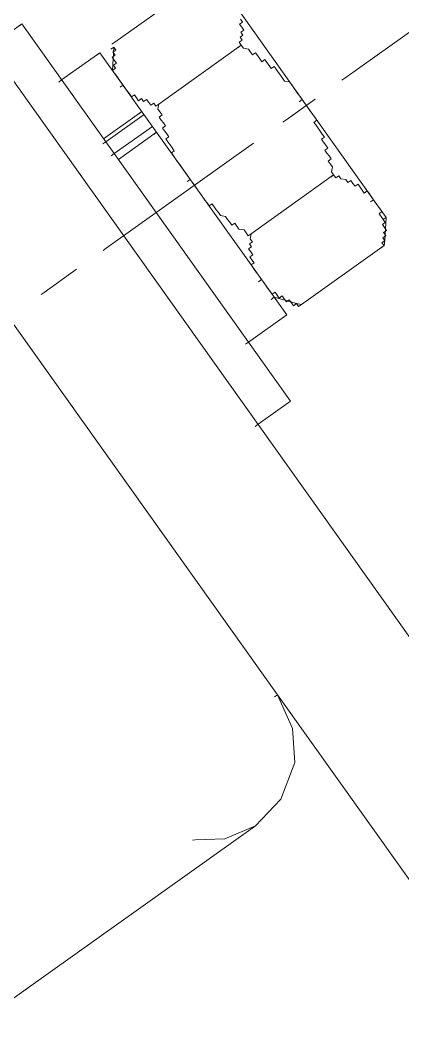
# Model space of a CAD drawing. Header units: feet. Extents: x 2321988 to 2329858, y 6722724 to 6730499.
# Drawn here: x 2326066.0375 to 2326066.1234, y 6726843.727 to 6726843.9534 of the extents above; entities that cross this region are included whole.
import ezdxf

# ---------------------------------------------------------------- set-up
doc = ezdxf.new("R2010")
doc.units = ezdxf.units.FT
doc.header["$MEASUREMENT"] = 0
doc.layers.add('C-BESS-EQUIPMENT', color=255, linetype='Continuous')

# ---------------------------------------------------------------- blocks, each defined once
blk = doc.blocks.new('Midpoint Site Plan$0$P1730-01-0001')
at = {"color": 0, "linetype": 'ByBlock', "lineweight": -2, "extrusion": (0, 0, -1)}
blk.add_ellipse((-25.204, 0), major_axis=(0, 4.086), ratio=0.670598, start_param=6.046109, end_param=9.661854, dxfattribs=at)
at = {"color": 0, "linetype": 'ByBlock', "lineweight": -2}
for centre, start_param, end_param in [((-27.964, 0), 3.049307, 6.375471), ((-26.6479, 0), 3.038975, 6.385803), ((-27.346, 0), 3.050793, 6.373985)]:
    blk.add_ellipse(centre, major_axis=(0, 4.086), ratio=0.833977, start_param=start_param, end_param=end_param, dxfattribs=at)
blk.add_ellipse((-28.5921, 0), major_axis=(0, 4.086), ratio=0.833977, dxfattribs=at)
blk.add_open_spline([(-25.7191, 3.9313), (-25.6321, 3.9572), (-25.5443, 3.9766), (-25.2473, 4.0194), (-25.0363, 4.0119), (-24.6206, 3.9223), (-24.4157, 3.84), (-24.0231, 3.6038), (-23.8354, 3.4499), (-23.4887, 3.0782), (-23.3297, 2.8604), (-23.0504, 2.3734), (-22.93, 2.1043), (-22.7355, 1.5301), (-22.6613, 1.2251), (-22.5637, 0.5972), (-22.5402, 0.2743), (-22.5453, -0.3705), (-22.574, -0.6925), (-22.6817, -1.3167), (-22.7607, -1.6188), (-22.9643, -2.1858), (-23.0888, -2.4505), (-23.3757, -2.9271), (-23.5381, -3.139), (-23.8904, -3.498), (-24.0803, -3.6451), (-24.4762, -3.8671), (-24.6821, -3.942), (-25.099, -4.0168), (-25.31, -4.0167), (-25.5856, -3.9671), (-25.6526, -3.9511), (-25.7191, -3.9313)], degree=3, knots=[6.085725, 6.085725, 6.085725, 6.085725, 6.186944, 6.186944, 6.426796, 6.426796, 6.666649, 6.666649, 6.906501, 6.906501, 7.146353, 7.146353, 7.386205, 7.386205, 7.626057, 7.626057, 7.86591, 7.86591, 8.105762, 8.105762, 8.345614, 8.345614, 8.585466, 8.585466, 8.825318, 8.825318, 9.065171, 9.065171, 9.305023, 9.305023, 9.544875, 9.544875, 9.622239, 9.622239, 9.622239, 9.622239], dxfattribs=at)
blk = doc.blocks.new('Midpoint Site Plan$0$A$C71e53a02')
at = {"lineweight": 9}
for points in [[(22.4518, 2.2462), (22.4421, 2.2462), (22.4421, -2.2559), (22.4518, -2.2559), (22.4421, -2.2559)], [(23.8356, 1.4958), (23.8258, 1.4958), (23.0755, 1.4958), (22.978, 1.4763), (22.8903, 1.4276), (22.8416, 1.3399), (22.8221, 1.2425), (22.8221, -1.2522), (22.8416, -1.3496), (22.8903, -1.4276), (22.978, -1.4861), (23.0755, -1.5056), (23.1632, -1.4861), (23.2509, -1.4276), (23.2996, -1.3496), (23.3191, -1.2522), (23.3191, 1.2425), (23.2996, 1.3399), (23.2509, 1.4276), (23.1632, 1.4763), (23.0755, 1.4958), (23.0852, 1.4958)], [(22.4421, 0.6188), (22.3349, 0.6188), (22.3446, 0.6188), (22.3349, 0.6188), (22.3349, -0.6285), (22.4421, -0.6285), (22.4518, -0.6285)], [(22.2082, 0.0146), (22.2082, 0.0049), (22.2082, -0.0049), (22.2082, -0.0146), (22.2082, -0.0244), (22.2082, -0.0341), (22.2082, -0.0439), (22.2082, -0.0536), (22.2082, -0.0633), (22.2082, -0.0731), (22.1985, -0.0731), (22.1985, -0.0828), (22.1985, -0.0926), (22.1985, -0.1023), (22.1985, -0.1121), (22.1887, -0.1218), (22.1887, -0.1316), (22.1887, -0.1413), (22.1887, -0.151), (22.179, -0.151), (22.179, -0.1608), (22.179, -0.1705), (22.1692, -0.1803), (22.1692, -0.19), (22.1692, -0.1998), (22.1595, -0.1998), (22.1692, -0.1998), (22.1595, -0.1998), (21.8866, -0.1998), (21.8866, -0.19), (21.8769, -0.1803), (21.8769, -0.1705), (21.8769, -0.1608), (21.8671, -0.1608), (21.8671, -0.151), (21.8671, -0.1413), (21.8671, -0.1316), (21.8574, -0.1316), (21.8574, -0.1218), (21.8574, -0.1121), (21.8574, -0.1023), (21.8477, -0.1023), (21.8477, -0.0926), (21.8477, -0.0828), (21.8477, -0.0731), (21.8477, -0.0633), (21.8477, -0.0536), (21.8379, -0.0536), (21.8379, -0.0439), (21.8379, -0.0341), (21.8379, -0.0244), (21.8379, -0.0146), (21.8379, -0.0049), (21.8379, 0.0049), (21.8379, 0.0146), (21.8379, 0.3264)], [(21.8477, 0.2875), (21.8477, 0.2777), (21.8574, 0.2777), (21.8574, 0.268), (21.8574, 0.2582), (21.8671, 0.2582), (21.8671, 0.2485), (21.8769, 0.2485), (21.8769, 0.2387), (21.8866, 0.2387), (21.8866, 0.229), (22.1595, 0.229), (22.1692, 0.229), (22.1692, 0.2387), (22.179, 0.2387), (22.179, 0.2485), (22.179, 0.2582), (22.1887, 0.2582), (22.1887, 0.268), (22.1985, 0.268), (22.1985, 0.2777), (22.1985, 0.2875), (22.2082, 0.2875), (22.2082, 0.2972), (22.2082, 0.307), (22.2082, 0.3167), (22.2082, 0.3264), (22.2082, 0.3362), (22.2082, 0.3459), (22.2082, 0.3557), (22.2082, 0.3654), (22.2082, 0.3752)], [(21.8866, 0.4336), (22.1595, 0.4336), (22.1692, 0.4336)], [(22.1692, 0.4239), (22.1692, 0.4142), (22.179, 0.4142), (22.179, 0.4044), (22.1887, 0.4044), (22.1887, 0.3947), (22.1887, 0.3849), (22.1985, 0.3849), (22.1985, 0.3752), (22.2082, 0.3752), (22.1692, 0.4239), (22.179, 0.4239)], [(22.1692, 0.4142), (22.1692, 0.4142)], [(22.1692, 0.4142), (22.1692, 0.4142)], [(22.179, 0.4142), (22.179, 0.4142)], [(22.179, 0.4142), (22.179, 0.4142)], [(22.179, 0.4142), (22.179, 0.4142)], [(22.218, 0.4336), (22.2082, 0.4336), (22.2082, -0.4336), (22.3349, -0.4336), (22.3446, -0.4336)], [(22.2082, 0.4336), (22.3349, 0.4336), (22.3446, 0.4336)], [(22.179, 0.4044), (22.179, 0.4044)], [(22.179, 0.4044), (22.179, 0.4044)], [(22.179, 0.4044), (22.179, 0.4044)], [(22.179, 0.4044), (22.179, 0.4044)], [(22.179, 0.4044), (22.179, 0.4044)], [(22.179, 0.4044), (22.179, 0.4044)], [(22.179, 0.4044), (22.179, 0.4044)], [(22.179, 0.4044), (22.179, 0.4044)], [(22.1887, 0.4044), (22.1887, 0.4044)], [(22.1887, 0.4044), (22.1887, 0.4044)], [(22.1887, 0.4044), (22.1887, 0.4044)], [(22.1887, 0.4044), (22.1887, 0.4044)], [(22.1887, 0.3947), (22.1887, 0.3947)], [(22.1887, 0.3947), (22.1887, 0.3947)], [(22.1887, 0.3947), (22.1887, 0.3947)], [(22.1887, 0.3947), (22.1887, 0.3947)], [(22.1887, 0.3947), (22.1887, 0.3947)], [(22.1887, 0.3947), (22.1887, 0.3947)], [(22.1887, 0.3947), (22.1887, 0.3947)], [(22.1887, 0.3947), (22.1887, 0.3947)], [(22.1887, 0.3947), (22.1887, 0.3947)], [(22.1887, 0.3947), (22.1887, 0.3947)], [(22.1887, 0.3947), (22.1887, 0.3947)], [(22.1887, 0.3947), (22.1887, 0.3947)], [(22.1887, 0.3947), (22.1887, 0.3947)], [(22.1985, 0.3849), (22.1985, 0.3849)], [(22.1985, 0.3849), (22.1985, 0.3849)], [(22.1985, 0.3849), (22.1985, 0.3849)], [(22.1985, 0.3849), (22.1985, 0.3849)], [(22.1985, 0.3849), (22.1985, 0.3849)], [(22.1985, 0.3849), (22.1985, 0.3849)], [(22.1985, 0.3849), (22.1985, 0.3849)], [(22.1985, 0.3849), (22.1985, 0.3849)], [(22.1985, 0.3849), (22.1985, 0.3849)], [(22.1985, 0.3849), (22.1985, 0.3849)], [(22.1985, 0.3849), (22.1985, 0.3849)], [(22.1985, 0.3849), (22.1985, 0.3849)], [(22.1985, 0.3752), (22.1985, 0.3752)], [(22.1985, 0.3752), (22.1985, 0.3752)], [(22.1985, 0.3752), (22.1985, 0.3752)], [(22.1985, 0.3752), (22.1985, 0.3752)], [(22.1985, 0.3752), (22.1985, 0.3752)], [(22.1985, 0.3752), (22.1985, 0.3752)], [(22.1985, 0.3752), (22.1985, 0.3752)], [(22.1985, 0.3752), (22.1985, 0.3752)], [(22.1985, 0.3752), (22.1985, 0.3752)], [(22.1985, 0.3752), (22.1985, 0.3752)], [(22.1985, 0.3752), (22.1985, 0.3752)], [(22.2082, 0.3654), (22.2082, 0.3654)], [(22.2082, 0.3654), (22.2082, 0.3654)], [(22.2082, 0.3654), (22.2082, 0.3654)], [(22.2082, 0.3654), (22.2082, 0.3654)], [(22.2082, 0.3654), (22.2082, 0.3654)], [(22.2082, 0.3654), (22.2082, 0.3654)], [(22.2082, 0.3654), (22.2082, 0.3654)], [(22.2082, 0.3654), (22.2082, 0.3654)], [(22.2082, 0.3654), (22.2082, 0.3654)], [(22.2082, 0.3654), (22.2082, 0.3654)], [(22.2082, 0.3654), (22.2082, 0.3654)], [(22.2082, 0.3654), (22.2082, 0.3654)], [(22.2082, 0.3654), (22.2082, 0.3654)], [(22.2082, 0.3557), (22.2082, 0.3557)], [(22.2082, 0.3557), (22.2082, 0.3557)], [(22.2082, 0.3557), (22.2082, 0.3557)], [(22.2082, 0.3557), (22.2082, 0.3557)], [(22.2082, 0.3557), (22.2082, 0.3557)], [(22.2082, 0.3557), (22.2082, 0.3557)], [(22.2082, 0.3557), (22.2082, 0.3557)], [(22.2082, 0.3557), (22.2082, 0.3557)], [(22.2082, 0.3557), (22.2082, 0.3557)], [(22.2082, 0.3557), (22.2082, 0.3557)], [(22.2082, 0.3557), (22.2082, 0.3557)], [(22.2082, 0.3557), (22.2082, 0.3557)], [(22.2082, 0.3459), (22.2082, 0.3459)], [(22.2082, 0.3459), (22.2082, 0.3459)], [(22.2082, 0.3459), (22.2082, 0.3459)], [(22.2082, 0.3459), (22.2082, 0.3459)], [(22.2082, 0.3459), (22.2082, 0.3459)], [(22.2082, 0.3459), (22.2082, 0.3459)], [(22.2082, 0.3459), (22.2082, 0.3459)], [(22.2082, 0.3459), (22.2082, 0.3459)], [(22.2082, 0.3459), (22.2082, 0.3459)], [(22.2082, 0.3459), (22.2082, 0.3459)], [(22.2082, 0.3459), (22.2082, 0.3459)], [(22.2082, 0.3459), (22.2082, 0.3459)], [(22.2082, 0.3459), (22.2082, 0.3459)], [(22.2082, 0.3362), (22.2082, 0.3362)], [(22.2082, 0.3362), (22.2082, 0.3362)], [(22.2082, 0.3362), (22.2082, 0.3362)], [(22.2082, 0.3362), (22.2082, 0.3362)], [(22.2082, 0.3362), (22.2082, 0.3362)], [(22.2082, 0.3362), (22.2082, 0.3362)], [(22.2082, 0.3362), (22.2082, 0.3362)], [(22.2082, 0.3362), (22.2082, 0.3362)], [(22.2082, 0.3362), (22.2082, 0.3362)], [(22.2082, 0.3362), (22.2082, 0.3362)], [(22.2082, 0.3362), (22.2082, 0.3362)], [(22.2082, 0.3362), (22.2082, 0.3362)], [(22.2082, 0.3264), (22.2082, 0.3264)], [(22.2082, 0.3264), (22.2082, 0.3264)], [(22.2082, 0.3264), (22.2082, 0.3264)], [(22.2082, 0.3264), (22.2082, 0.3264)], [(22.2082, 0.3264), (22.2082, 0.3264)], [(22.2082, 0.3264), (22.218, 0.3264)], [(22.2082, 0.3167), (22.2082, 0.3167)], [(22.2082, 0.3167), (22.2082, 0.3167)], [(22.2082, 0.3167), (22.2082, 0.3167)], [(22.2082, 0.3167), (22.2082, 0.3167)], [(22.2082, 0.3167), (22.2082, 0.3167)], [(22.2082, 0.3167), (22.2082, 0.3167)], [(22.2082, 0.3167), (22.2082, 0.3167)], [(22.2082, 0.3167), (22.2082, 0.3167)], [(22.2082, 0.3167), (22.2082, 0.3167)], [(22.2082, 0.307), (22.2082, 0.307)], [(22.2082, 0.307), (22.2082, 0.307)], [(22.2082, 0.307), (22.2082, 0.307)], [(22.2082, 0.307), (22.2082, 0.307)], [(22.2082, 0.307), (22.2082, 0.307)], [(22.2082, 0.307), (22.2082, 0.307)], [(22.2082, 0.307), (22.2082, 0.307)], [(22.2082, 0.307), (22.2082, 0.307)], [(22.2082, 0.307), (22.2082, 0.307)], [(22.2082, 0.307), (22.2082, 0.307)], [(22.2082, 0.307), (22.2082, 0.307)], [(21.8477, 0.2777), (21.8477, 0.2777)], [(21.8477, 0.2777), (21.8477, 0.2777)], [(21.8477, 0.2777), (21.8477, 0.2777)], [(21.8477, 0.2777), (21.8477, 0.2777)], [(21.8477, 0.2777), (21.8477, 0.2777)], [(21.8477, 0.2777), (21.8477, 0.2777)], [(21.8477, 0.2777), (21.8477, 0.2777)], [(21.8477, 0.2777), (21.8477, 0.2777)], [(21.8574, 0.2777), (21.8574, 0.2777)], [(21.8574, 0.2777), (21.8574, 0.2777)], [(22.1985, 0.2875), (22.1985, 0.2875)], [(22.1985, 0.2875), (22.1985, 0.2875)], [(22.1985, 0.2875), (22.1985, 0.2875)], [(22.1985, 0.2875), (22.1985, 0.2875)], [(22.1985, 0.2875), (22.1985, 0.2875)], [(22.1985, 0.2875), (22.1985, 0.2875)], [(22.1985, 0.2777), (22.1985, 0.2777)], [(22.1985, 0.2777), (22.1985, 0.2777)], [(22.1985, 0.2777), (22.1985, 0.2777)], [(22.1985, 0.2777), (22.1985, 0.2777)], [(22.1985, 0.2777), (22.1985, 0.2777)], [(22.1985, 0.2777), (22.1985, 0.2777)], [(22.1985, 0.2777), (22.1985, 0.2777)], [(22.1985, 0.2777), (22.1985, 0.2777)], [(22.1985, 0.2777), (22.1985, 0.2777)], [(22.1985, 0.2777), (22.1985, 0.2777)], [(22.1985, 0.2777), (22.1985, 0.2777)], [(22.2082, 0.2972), (22.2082, 0.2972)], [(22.2082, 0.2972), (22.2082, 0.2972)], [(22.2082, 0.2972), (22.2082, 0.2972)], [(22.2082, 0.2972), (22.2082, 0.2972)], [(22.2082, 0.2972), (22.2082, 0.2972)], [(22.2082, 0.2972), (22.2082, 0.2972)], [(22.2082, 0.2972), (22.2082, 0.2972)], [(22.2082, 0.2972), (22.2082, 0.2972)], [(22.2082, 0.2972), (22.2082, 0.2972)], [(22.2082, 0.2972), (22.2082, 0.2972)], [(22.2082, 0.2972), (22.2082, 0.2972)], [(22.2082, 0.2972), (22.2082, 0.2972)], [(22.2082, 0.2875), (22.2082, 0.2875)], [(22.2082, 0.2875), (22.2082, 0.2875)], [(22.2082, 0.2875), (22.2082, 0.2875)], [(22.2082, 0.2875), (22.2082, 0.2875)], [(21.8574, 0.268), (21.8574, 0.268)], [(21.8574, 0.268), (21.8574, 0.268)], [(21.8574, 0.268), (21.8574, 0.268)], [(21.8574, 0.268), (21.8574, 0.268)], [(21.8574, 0.268), (21.8574, 0.268)], [(21.8574, 0.268), (21.8574, 0.268)], [(21.8574, 0.268), (21.8574, 0.268)], [(21.8574, 0.268), (21.8574, 0.268)], [(21.8574, 0.268), (21.8574, 0.268)], [(21.8574, 0.268), (21.8574, 0.268)], [(21.8574, 0.268), (21.8574, 0.268)], [(21.8574, 0.268), (21.8574, 0.268)], [(21.8574, 0.2582), (21.8574, 0.2582)], [(21.8574, 0.2582), (21.8574, 0.2582)], [(21.8671, 0.2582), (21.8671, 0.2582)], [(21.8671, 0.2582), (21.8671, 0.2582)], [(21.8671, 0.2582), (21.8671, 0.2582)], [(21.8671, 0.2582), (21.8671, 0.2582)], [(21.8671, 0.2582), (21.8671, 0.2582)], [(21.8671, 0.2582), (21.8671, 0.2582)], [(21.8671, 0.2582), (21.8671, 0.2582)], [(21.8671, 0.2582), (21.8671, 0.2582)], [(21.8671, 0.2485), (21.8671, 0.2485)], [(21.8671, 0.2485), (21.8671, 0.2485)], [(21.8671, 0.2485), (21.8671, 0.2485)], [(21.8671, 0.2485), (21.8671, 0.2485)], [(21.8671, 0.2485), (21.8671, 0.2485)], [(21.8671, 0.2485), (21.8671, 0.2485)], [(21.8671, 0.2485), (21.8671, 0.2485)], [(21.8769, 0.2485), (21.8769, 0.2485)], [(21.8769, 0.2485), (21.8769, 0.2485)], [(21.8769, 0.2485), (21.8769, 0.2485)], [(21.8769, 0.2485), (21.8769, 0.2485)], [(22.179, 0.2485), (22.179, 0.2485)], [(22.179, 0.2485), (22.179, 0.2485)], [(22.179, 0.2485), (22.179, 0.2485)], [(22.179, 0.2485), (22.179, 0.2485)], [(22.179, 0.2485), (22.179, 0.2485)], [(22.179, 0.2485), (22.179, 0.2485)], [(22.179, 0.2485), (22.179, 0.2485)], [(22.179, 0.2485), (22.179, 0.2485)], [(22.179, 0.2485), (22.179, 0.2485)], [(22.179, 0.2485), (22.179, 0.2485)], [(22.179, 0.2485), (22.179, 0.2485)], [(22.179, 0.2485), (22.179, 0.2485)], [(22.1887, 0.268), (22.1887, 0.268)], [(22.1887, 0.268), (22.1887, 0.268)], [(22.1887, 0.268), (22.1887, 0.268)], [(22.1887, 0.268), (22.1887, 0.268)], [(22.1887, 0.268), (22.1887, 0.268)], [(22.1887, 0.268), (22.1887, 0.268)], [(22.1887, 0.268), (22.1887, 0.268)], [(22.1887, 0.2582), (22.1887, 0.2582)], [(22.1887, 0.2582), (22.1887, 0.2582)], [(22.1887, 0.2582), (22.1887, 0.2582)], [(22.1887, 0.2582), (22.1887, 0.2582)], [(22.1887, 0.2582), (22.1887, 0.2582)], [(22.1887, 0.2582), (22.1887, 0.2582)], [(22.1887, 0.2582), (22.1887, 0.2582)], [(22.1887, 0.2582), (22.1887, 0.2582)], [(22.1887, 0.2582), (22.1887, 0.2582)], [(22.1887, 0.2582), (22.1887, 0.2582)], [(22.1985, 0.268), (22.1985, 0.268)], [(22.1985, 0.268), (22.1985, 0.268)], [(22.1985, 0.268), (22.1985, 0.268)], [(22.1985, 0.268), (22.1985, 0.268)], [(21.8964, -0.1998), (21.8866, -0.1998), (21.8866, -0.2095), (21.8769, -0.2095), (21.8769, -0.2193), (21.8671, -0.229), (21.8671, -0.2387), (21.8574, -0.2387), (21.8574, -0.2485), (21.8574, -0.2582), (21.8477, -0.2582), (21.8477, -0.268), (21.8477, -0.2777), (21.8477, -0.2875), (21.8379, -0.2875), (21.8379, -0.2972), (21.8379, -0.307), (21.8379, -0.3167), (21.8379, 0.0146), (21.8477, 0.0146), (21.8379, 0.0146), (21.8379, 0.0244), (21.8379, 0.0341), (21.8379, 0.0439), (21.8379, 0.0536), (21.8379, 0.0633), (21.8379, 0.0731), (21.8477, 0.0828), (21.8477, 0.0926), (21.8477, 0.1023), (21.8477, 0.1121), (21.8477, 0.1218), (21.8477, 0.1316), (21.8574, 0.1316), (21.8574, 0.1413), (21.8574, 0.151), (21.8574, 0.1608), (21.8671, 0.1608), (21.8671, 0.1705), (21.8671, 0.1803), (21.8671, 0.19), (21.8769, 0.19), (21.8769, 0.1998), (21.8769, 0.2095), (21.8866, 0.2193), (21.8866, 0.229), (21.8964, 0.229)], [(21.8769, 0.2387), (21.8769, 0.2387)], [(21.8769, 0.2387), (21.8769, 0.2387)], [(21.8769, 0.2387), (21.8769, 0.2387)], [(21.8769, 0.2387), (21.8769, 0.2387)], [(21.8866, 0.229), (21.8866, 0.229)], [(21.8866, 0.229), (21.8866, 0.229)], [(21.8866, 0.2193), (21.8866, 0.2193)], [(21.8866, 0.2193), (21.8866, 0.2193)], [(22.1595, 0.229), (22.1692, 0.229), (22.1595, 0.229), (22.1692, 0.2193), (22.1692, 0.2095), (22.1692, 0.1998), (22.179, 0.1998), (22.179, 0.19), (22.179, 0.1803), (22.179, 0.1705), (22.1887, 0.1705), (22.1887, 0.1608), (22.1887, 0.151), (22.1887, 0.1413), (22.1985, 0.1413), (22.1985, 0.1316), (22.1985, 0.1218), (22.1985, 0.1121), (22.1985, 0.1023), (22.2082, 0.1023), (22.2082, 0.0926), (22.2082, 0.0828), (22.2082, 0.0731), (22.2082, 0.0633), (22.2082, 0.0536), (22.2082, 0.0439), (22.2082, 0.0341), (22.2082, 0.0244), (22.2082, 0.0146), (22.218, 0.0146)], [(22.1692, 0.2387), (22.1692, 0.2387)], [(22.1692, 0.2387), (22.1692, 0.2387)], [(22.1692, 0.2387), (22.1692, 0.2387)], [(22.1692, 0.2387), (22.1692, 0.2387)], [(22.1692, 0.2387), (22.1692, 0.2387)], [(22.1692, 0.2387), (22.1692, 0.2387)], [(22.1692, 0.2387), (22.1692, 0.2387)], [(22.1692, 0.229), (22.1692, 0.229)], [(22.1692, 0.2193), (22.1692, 0.2193)], [(22.179, 0.2387), (22.179, 0.2387)], [(22.3349, 0.2387), (22.2082, 0.2387), (22.218, 0.2387)], [(22.2082, 0.229), (22.3349, 0.229), (22.3446, 0.229)], [(21.8769, 0.2095), (21.8769, 0.2095)], [(21.8769, 0.2095), (21.8769, 0.2095)], [(21.8769, 0.1998), (21.8769, 0.1998)], [(21.8769, 0.1998), (21.8769, 0.1998)], [(22.1692, 0.2095), (22.1692, 0.2095)], [(22.1692, 0.1998), (22.1692, 0.1998)], [(21.8671, 0.19), (21.8671, 0.19)], [(21.8671, 0.19), (21.8671, 0.19)], [(21.8671, 0.1803), (21.8671, 0.1803)], [(21.8671, 0.1803), (21.8671, 0.1803)], [(21.8671, 0.1803), (21.8671, 0.1803)], [(21.8671, 0.1803), (21.8671, 0.1803)], [(21.8671, 0.1803), (21.8671, 0.1803)], [(21.8671, 0.1705), (21.8671, 0.1705)], [(21.8671, 0.1705), (21.8671, 0.1705)], [(21.8671, 0.1705), (21.8671, 0.1705)], [(21.8671, 0.1705), (21.8671, 0.1705)], [(22.179, 0.19), (22.179, 0.19)], [(22.179, 0.19), (22.179, 0.19)], [(22.179, 0.1803), (22.179, 0.1803)], [(22.179, 0.1803), (22.179, 0.1803)], [(22.1887, 0.1705), (22.1887, 0.1705)], [(22.2082, 0.19), (22.3349, 0.19), (22.3446, 0.19)], [(22.3349, 0.1705), (22.2082, 0.1705), (22.218, 0.1705)], [(21.8574, 0.1608), (21.8574, 0.1608)], [(21.8574, 0.1608), (21.8574, 0.1608)], [(21.8574, 0.1608), (21.8574, 0.1608)], [(21.8574, 0.151), (21.8574, 0.151)], [(21.8574, 0.151), (21.8574, 0.151)], [(21.8574, 0.151), (21.8574, 0.151)], [(21.8574, 0.151), (21.8574, 0.151)], [(21.8574, 0.151), (21.8574, 0.151)], [(21.8574, 0.1413), (21.8574, 0.1413)], [(21.8574, 0.1413), (21.8574, 0.1413)], [(21.8574, 0.1413), (21.8574, 0.1413)], [(21.8574, 0.1413), (21.8574, 0.1413)], [(21.8574, 0.1413), (21.8574, 0.1413)], [(21.8671, 0.1608), (21.8671, 0.1608)], [(22.1887, 0.1608), (22.1887, 0.1608)], [(22.1887, 0.1608), (22.1887, 0.1608)], [(22.1887, 0.1608), (22.1887, 0.1608)], [(22.1887, 0.1608), (22.1887, 0.1608)], [(22.1887, 0.151), (22.1887, 0.151)], [(22.1887, 0.151), (22.1887, 0.151)], [(22.1887, 0.151), (22.1887, 0.151)], [(22.1887, 0.151), (22.1887, 0.151)], [(22.1887, 0.151), (22.1887, 0.151)], [(22.1887, 0.1413), (22.1887, 0.1413)], [(22.1887, 0.1413), (22.1887, 0.1413)], [(22.1985, 0.1413), (22.1985, 0.1413)], [(22.1985, 0.1413), (22.1985, 0.1413)], [(21.8477, 0.1316), (21.8477, 0.1316)], [(21.8477, 0.1218), (21.8477, 0.1218)], [(21.8477, 0.1218), (21.8477, 0.1218)], [(21.8477, 0.1218), (21.8477, 0.1218)], [(21.8477, 0.1218), (21.8477, 0.1218)], [(21.8477, 0.1121), (21.8477, 0.1121)], [(21.8477, 0.1121), (21.8477, 0.1121)], [(21.8477, 0.1121), (21.8477, 0.1121)], [(21.8477, 0.1121), (21.8477, 0.1121)], [(21.8477, 0.1121), (21.8477, 0.1121)], [(21.8574, 0.1316), (21.8574, 0.1316)], [(21.8574, 0.1316), (21.8574, 0.1316)], [(21.8574, 0.1316), (21.8574, 0.1316)], [(22.1985, 0.1316), (22.1985, 0.1316)], [(22.1985, 0.1316), (22.1985, 0.1316)], [(22.1985, 0.1316), (22.1985, 0.1316)], [(22.1985, 0.1316), (22.1985, 0.1316)], [(22.1985, 0.1316), (22.1985, 0.1316)], [(22.1985, 0.1218), (22.1985, 0.1218)], [(22.1985, 0.1218), (22.1985, 0.1218)], [(22.1985, 0.1218), (22.1985, 0.1218)], [(22.1985, 0.1218), (22.1985, 0.1218)], [(22.1985, 0.1121), (22.1985, 0.1121)], [(22.1985, 0.1121), (22.1985, 0.1121)], [(22.1985, 0.1121), (22.1985, 0.1121)], [(22.1985, 0.1121), (22.1985, 0.1121)], [(22.1985, 0.1121), (22.1985, 0.1121)], [(21.8477, 0.1023), (21.8477, 0.1023)], [(21.8477, 0.1023), (21.8477, 0.1023)], [(21.8477, 0.1023), (21.8477, 0.1023)], [(21.8477, 0.1023), (21.8477, 0.1023)], [(21.8477, 0.1023), (21.8477, 0.1023)], [(21.8477, 0.0926), (21.8477, 0.0926)], [(21.8477, 0.0926), (21.8477, 0.0926)], [(21.8477, 0.0926), (21.8477, 0.0926)], [(21.8477, 0.0926), (21.8477, 0.0926)], [(21.8477, 0.0828), (21.8477, 0.0828)], [(21.8477, 0.0828), (21.8477, 0.0828)], [(21.8477, 0.0828), (21.8477, 0.0828)], [(21.8477, 0.0828), (21.8477, 0.0828)], [(21.8477, 0.0828), (21.8477, 0.0828)], [(22.1985, 0.1023), (22.1985, 0.1023)], [(22.1985, 0.1023), (22.1985, 0.1023)], [(22.2082, 0.1023), (22.2082, 0.1023)], [(22.2082, 0.1023), (22.2082, 0.1023)], [(22.2082, 0.0926), (22.2082, 0.0926)], [(22.2082, 0.0926), (22.2082, 0.0926)], [(22.2082, 0.0926), (22.2082, 0.0926)], [(22.2082, 0.0926), (22.2082, 0.0926)], [(22.2082, 0.0828), (22.2082, 0.0828)], [(22.2082, 0.0828), (22.2082, 0.0828)], [(22.2082, 0.0828), (22.2082, 0.0828)], [(22.2082, 0.0828), (22.2082, 0.0828)], [(22.2082, 0.0828), (22.2082, 0.0828)], [(21.8379, 0.0731), (21.8379, 0.0731)], [(21.8379, 0.0731), (21.8379, 0.0731)], [(21.8379, 0.0731), (21.8379, 0.0731)], [(21.8379, 0.0731), (21.8379, 0.0731)], [(21.8379, 0.0731), (21.8379, 0.0731)], [(21.8379, 0.0633), (21.8379, 0.0633)], [(21.8379, 0.0633), (21.8379, 0.0633)], [(21.8379, 0.0633), (21.8379, 0.0633)], [(22.2082, 0.0731), (22.2082, 0.0731)], [(22.2082, 0.0731), (22.2082, 0.0731)], [(22.2082, 0.0731), (22.2082, 0.0731)], [(22.2082, 0.0731), (22.2082, 0.0731)], [(22.2082, 0.0731), (22.2082, 0.0731)], [(22.2082, 0.0633), (22.2082, 0.0633)], [(22.2082, 0.0633), (22.2082, 0.0633)], [(22.2082, 0.0633), (22.2082, 0.0633)], [(22.2082, 0.0633), (22.2082, 0.0633)], [(21.8379, 0.0536), (21.8379, 0.0536)], [(21.8379, 0.0536), (21.8379, 0.0536)], [(21.8379, 0.0439), (21.8379, 0.0439)], [(21.8379, 0.0439), (21.8379, 0.0439)], [(21.8379, 0.0341), (21.8379, 0.0341)], [(21.8379, 0.0341), (21.8379, 0.0341)], [(22.2082, 0.0536), (22.2082, 0.0536)], [(22.2082, 0.0536), (22.2082, 0.0536)], [(22.2082, 0.0536), (22.2082, 0.0536)], [(22.2082, 0.0536), (22.2082, 0.0536)], [(22.2082, 0.0536), (22.2082, 0.0536)], [(22.2082, 0.0439), (22.2082, 0.0439)], [(22.2082, 0.0439), (22.2082, 0.0439)], [(22.2082, 0.0439), (22.2082, 0.0439)], [(22.2082, 0.0439), (22.2082, 0.0439)], [(22.2082, 0.0439), (22.2082, 0.0439)], [(22.2082, 0.0341), (22.2082, 0.0341)], [(22.2082, 0.0341), (22.2082, 0.0341)], [(22.2082, 0.0341), (22.2082, 0.0341)], [(22.2082, 0.0341), (22.2082, 0.0341)], [(21.8379, 0.0244), (21.8379, 0.0244)], [(21.8379, 0.0049), (21.8379, 0.0049)], [(21.8379, 0.0049), (21.8379, 0.0049)], [(21.8379, 0.0049), (21.8379, 0.0049)], [(21.8379, 0.0049), (21.8379, 0.0049)], [(21.8379, 0.0049), (21.8379, 0.0049)], [(22.2082, 0.0244), (22.2082, 0.0244)], [(22.2082, 0.0244), (22.2082, 0.0244)], [(22.2082, 0.0244), (22.2082, 0.0244)], [(22.2082, 0.0244), (22.2082, 0.0244)], [(22.2082, 0.0244), (22.2082, 0.0244)], [(22.2082, 0.0146), (22.2082, 0.0146)], [(22.2082, 0.0146), (22.2082, 0.0146)], [(21.8379, -0.0049), (21.8379, -0.0049)], [(21.8379, -0.0049), (21.8379, -0.0049)], [(21.8379, -0.0049), (21.8379, -0.0049)], [(21.8379, -0.0049), (21.8379, -0.0049)], [(21.8379, -0.0146), (21.8379, -0.0146)], [(21.8379, -0.0146), (21.8379, -0.0146)], [(21.8379, -0.0146), (21.8379, -0.0146)], [(21.8379, -0.0146), (21.8379, -0.0146)], [(21.8379, -0.0146), (21.8379, -0.0146)], [(21.8379, -0.0244), (21.8379, -0.0244)], [(21.8379, -0.0244), (21.8379, -0.0244)], [(21.8379, -0.0244), (21.8379, -0.0244)], [(21.8379, -0.0244), (21.8379, -0.0244)], [(21.8379, -0.0244), (21.8379, -0.0244)], [(22.2082, -0.0049), (22.2082, -0.0049)], [(22.2082, -0.0049), (22.2082, -0.0049)], [(22.2082, -0.0146), (22.2082, -0.0146)], [(22.2082, -0.0146), (22.2082, -0.0146)], [(22.2082, -0.0244), (22.2082, -0.0244)], [(22.2082, -0.0244), (22.2082, -0.0244)], [(21.8379, -0.0341), (21.8379, -0.0341)], [(21.8379, -0.0341), (21.8379, -0.0341)], [(21.8379, -0.0341), (21.8379, -0.0341)], [(21.8379, -0.0341), (21.8379, -0.0341)], [(21.8379, -0.0439), (21.8379, -0.0439)], [(21.8379, -0.0439), (21.8379, -0.0439)], [(21.8379, -0.0439), (21.8379, -0.0439)], [(21.8379, -0.0439), (21.8379, -0.0439)], [(21.8379, -0.0439), (21.8379, -0.0439)], [(21.8379, -0.0536), (21.8379, -0.0536)], [(21.8379, -0.0536), (21.8379, -0.0536)], [(21.8379, -0.0536), (21.8379, -0.0536)], [(22.2082, -0.0341), (22.2082, -0.0341)], [(22.2082, -0.0341), (22.2082, -0.0341)], [(22.2082, -0.0439), (22.2082, -0.0439)], [(22.2082, -0.0439), (22.2082, -0.0439)], [(22.2082, -0.0439), (22.2082, -0.0439)], [(22.2082, -0.0439), (22.2082, -0.0439)], [(22.2082, -0.0439), (22.2082, -0.0439)], [(22.2082, -0.0536), (22.2082, -0.0536)], [(22.2082, -0.0536), (22.2082, -0.0536)], [(22.2082, -0.0536), (22.2082, -0.0536)], [(22.2082, -0.0536), (22.2082, -0.0536)], [(21.8477, -0.0633), (21.8477, -0.0633)], [(21.8477, -0.0633), (21.8477, -0.0633)], [(21.8477, -0.0633), (21.8477, -0.0633)], [(21.8477, -0.0633), (21.8477, -0.0633)], [(21.8477, -0.0633), (21.8477, -0.0633)], [(21.8477, -0.0731), (21.8477, -0.0731)], [(21.8477, -0.0731), (21.8477, -0.0731)], [(21.8477, -0.0731), (21.8477, -0.0731)], [(21.8477, -0.0731), (21.8477, -0.0731)], [(21.8477, -0.0731), (21.8477, -0.0731)], [(22.2082, -0.0633), (22.2082, -0.0633)], [(22.2082, -0.0633), (22.2082, -0.0633)], [(22.2082, -0.0633), (22.2082, -0.0633)], [(22.2082, -0.0633), (22.2082, -0.0633)], [(22.2082, -0.0633), (22.2082, -0.0633)], [(22.2082, -0.0731), (22.2082, -0.0731)], [(22.2082, -0.0731), (22.2082, -0.0731)], [(22.2082, -0.0731), (22.2082, -0.0731)], [(22.2082, -0.0731), (22.2082, -0.0731)], [(21.8477, -0.0828), (21.8477, -0.0828)], [(21.8477, -0.0828), (21.8477, -0.0828)], [(21.8477, -0.0828), (21.8477, -0.0828)], [(21.8477, -0.0828), (21.8477, -0.0828)], [(21.8477, -0.0926), (21.8477, -0.0926)], [(21.8477, -0.0926), (21.8477, -0.0926)], [(21.8477, -0.0926), (21.8477, -0.0926)], [(21.8477, -0.0926), (21.8477, -0.0926)], [(21.8477, -0.0926), (21.8477, -0.0926)], [(21.8477, -0.1023), (21.8477, -0.1023)], [(21.8477, -0.1023), (21.8477, -0.1023)], [(21.8477, -0.1023), (21.8477, -0.1023)], [(21.8574, -0.1023), (21.8574, -0.1023)], [(22.1985, -0.0828), (22.1985, -0.0828)], [(22.1985, -0.0828), (22.1985, -0.0828)], [(22.1985, -0.0828), (22.1985, -0.0828)], [(22.1985, -0.0828), (22.1985, -0.0828)], [(22.1985, -0.0828), (22.1985, -0.0828)], [(22.1985, -0.0926), (22.1985, -0.0926)], [(22.1985, -0.0926), (22.1985, -0.0926)], [(22.1985, -0.0926), (22.1985, -0.0926)], [(22.1985, -0.0926), (22.1985, -0.0926)], [(22.1985, -0.1023), (22.1985, -0.1023)], [(22.1985, -0.1023), (22.1985, -0.1023)], [(22.1985, -0.1023), (22.1985, -0.1023)], [(22.1985, -0.1023), (22.1985, -0.1023)], [(22.1985, -0.1023), (22.1985, -0.1023)], [(21.8574, -0.1121), (21.8574, -0.1121)], [(21.8574, -0.1121), (21.8574, -0.1121)], [(21.8574, -0.1121), (21.8574, -0.1121)], [(21.8574, -0.1121), (21.8574, -0.1121)], [(21.8574, -0.1121), (21.8574, -0.1121)], [(21.8574, -0.1218), (21.8574, -0.1218)], [(21.8574, -0.1218), (21.8574, -0.1218)], [(21.8574, -0.1218), (21.8574, -0.1218)], [(21.8574, -0.1218), (21.8574, -0.1218)], [(21.8574, -0.1218), (21.8574, -0.1218)], [(21.8574, -0.1316), (21.8574, -0.1316)], [(21.8574, -0.1316), (21.8574, -0.1316)], [(21.8574, -0.1316), (21.8574, -0.1316)], [(21.8574, -0.1316), (21.8574, -0.1316)], [(22.1887, -0.1218), (22.1887, -0.1218)], [(22.1887, -0.1218), (22.1887, -0.1218)], [(22.1887, -0.1218), (22.1887, -0.1218)], [(22.1887, -0.1218), (22.1887, -0.1218)], [(22.1887, -0.1218), (22.1887, -0.1218)], [(22.1887, -0.1316), (22.1887, -0.1316)], [(22.1887, -0.1316), (22.1887, -0.1316)], [(22.1887, -0.1316), (22.1887, -0.1316)], [(22.1887, -0.1316), (22.1887, -0.1316)], [(22.1985, -0.1121), (22.1985, -0.1121)], [(22.1985, -0.1121), (22.1985, -0.1121)], [(22.1985, -0.1121), (22.1985, -0.1121)], [(22.1985, -0.1121), (22.1985, -0.1121)], [(22.1985, -0.1121), (22.1985, -0.1121)], [(21.8671, -0.1413), (21.8671, -0.1413)], [(21.8671, -0.1413), (21.8671, -0.1413)], [(21.8671, -0.151), (21.8671, -0.151)], [(21.8671, -0.151), (21.8671, -0.151)], [(21.8671, -0.1608), (21.8671, -0.1608)], [(22.179, -0.151), (22.179, -0.151)], [(22.179, -0.151), (22.179, -0.151)], [(22.179, -0.151), (22.179, -0.151)], [(22.179, -0.1608), (22.179, -0.1608)], [(22.179, -0.1608), (22.179, -0.1608)], [(22.179, -0.1608), (22.179, -0.1608)], [(22.179, -0.1608), (22.179, -0.1608)], [(22.1887, -0.1413), (22.1887, -0.1413)], [(22.1887, -0.1413), (22.1887, -0.1413)], [(22.1887, -0.1413), (22.1887, -0.1413)], [(22.1887, -0.1413), (22.1887, -0.1413)], [(22.1887, -0.1413), (22.1887, -0.1413)], [(22.1887, -0.151), (22.1887, -0.151)], [(21.8769, -0.1705), (21.8769, -0.1705)], [(21.8769, -0.1705), (21.8769, -0.1705)], [(21.8769, -0.1803), (21.8769, -0.1803)], [(21.8769, -0.1803), (21.8769, -0.1803)], [(22.1692, -0.1803), (22.1692, -0.1803)], [(22.1692, -0.1803), (22.1692, -0.1803)], [(22.1692, -0.19), (22.1692, -0.19)], [(22.1692, -0.19), (22.1692, -0.19)], [(22.179, -0.1705), (22.179, -0.1705)], [(22.179, -0.1705), (22.179, -0.1705)], [(21.8769, -0.2095), (21.8769, -0.2095)], [(21.8866, -0.1998), (21.8866, -0.1998)], [(21.8866, -0.2095), (21.8866, -0.2095)], [(21.8866, -0.2095), (21.8866, -0.2095)], [(22.1595, -0.1998), (22.1692, -0.2095), (22.1692, -0.2193), (22.179, -0.2193), (22.179, -0.229), (22.1887, -0.229), (22.1887, -0.2387), (22.1887, -0.2485), (22.1985, -0.2485), (22.1985, -0.2582), (22.1985, -0.268), (22.2082, -0.268), (22.2082, -0.2777), (22.2082, -0.2875), (22.2082, -0.2972), (22.2082, -0.307), (22.2082, -0.3167), (22.218, -0.3167)], [(22.1692, -0.2095), (22.1692, -0.2095)], [(22.1692, -0.2095), (22.1692, -0.2095)], [(22.1692, -0.2095), (22.1692, -0.2095)], [(22.1692, -0.2095), (22.1692, -0.2095)], [(21.8574, -0.2387), (21.8574, -0.2387)], [(21.8574, -0.2387), (21.8574, -0.2387)], [(21.8574, -0.2387), (21.8574, -0.2387)], [(21.8574, -0.2387), (21.8574, -0.2387)], [(21.8671, -0.229), (21.8671, -0.229)], [(21.8671, -0.229), (21.8671, -0.229)], [(21.8671, -0.229), (21.8671, -0.229)], [(21.8671, -0.229), (21.8671, -0.229)], [(21.8671, -0.229), (21.8671, -0.229)], [(21.8671, -0.229), (21.8671, -0.229)], [(21.8671, -0.229), (21.8671, -0.229)], [(21.8671, -0.229), (21.8671, -0.229)], [(21.8671, -0.229), (21.8671, -0.229)], [(21.8671, -0.229), (21.8671, -0.229)], [(21.8671, -0.2387), (21.8671, -0.2387)], [(21.8671, -0.2387), (21.8671, -0.2387)], [(21.8671, -0.2387), (21.8671, -0.2387)], [(21.8671, -0.2387), (21.8671, -0.2387)], [(21.8671, -0.2387), (21.8671, -0.2387)], [(21.8769, -0.2193), (21.8769, -0.2193)], [(21.8769, -0.2193), (21.8769, -0.2193)], [(21.8769, -0.2193), (21.8769, -0.2193)], [(21.8769, -0.2193), (21.8769, -0.2193)], [(21.8769, -0.2193), (21.8769, -0.2193)], [(21.8769, -0.2193), (21.8769, -0.2193)], [(21.8769, -0.2193), (21.8769, -0.2193)], [(21.8769, -0.2193), (21.8769, -0.2193)], [(22.1692, -0.2193), (22.1692, -0.2193)], [(22.1692, -0.2193), (22.1692, -0.2193)], [(22.179, -0.2193), (22.179, -0.2193)], [(22.179, -0.2193), (22.179, -0.2193)], [(22.179, -0.2193), (22.179, -0.2193)], [(22.179, -0.2193), (22.179, -0.2193)], [(22.179, -0.2193), (22.179, -0.2193)], [(22.179, -0.229), (22.179, -0.229)], [(22.179, -0.229), (22.179, -0.229)], [(22.179, -0.229), (22.179, -0.229)], [(22.179, -0.229), (22.179, -0.229)], [(22.179, -0.229), (22.179, -0.229)], [(22.179, -0.229), (22.179, -0.229)], [(22.179, -0.229), (22.179, -0.229)], [(22.179, -0.229), (22.179, -0.229)], [(22.179, -0.229), (22.179, -0.229)], [(22.1887, -0.2387), (22.1887, -0.2387)], [(22.1887, -0.2387), (22.1887, -0.2387)], [(22.1887, -0.2387), (22.1887, -0.2387)], [(22.1887, -0.2387), (22.1887, -0.2387)], [(22.1887, -0.2387), (22.1887, -0.2387)], [(22.1887, -0.2387), (22.1887, -0.2387)], [(22.1887, -0.2387), (22.1887, -0.2387)], [(22.1887, -0.2387), (22.1887, -0.2387)], [(22.1887, -0.2387), (22.1887, -0.2387)], [(22.1887, -0.2387), (22.1887, -0.2387)], [(21.8477, -0.2582), (21.8477, -0.2582)], [(21.8477, -0.2582), (21.8477, -0.2582)], [(21.8477, -0.2582), (21.8477, -0.2582)], [(21.8477, -0.2582), (21.8477, -0.2582)], [(21.8477, -0.2582), (21.8477, -0.2582)], [(21.8477, -0.2582), (21.8477, -0.2582)], [(21.8477, -0.268), (21.8477, -0.268)], [(21.8477, -0.268), (21.8477, -0.268)], [(21.8477, -0.268), (21.8477, -0.268)], [(21.8477, -0.268), (21.8477, -0.268)], [(21.8477, -0.268), (21.8477, -0.268)], [(21.8477, -0.268), (21.8477, -0.268)], [(21.8477, -0.268), (21.8477, -0.268)], [(21.8477, -0.268), (21.8477, -0.268)], [(21.8477, -0.268), (21.8477, -0.268)], [(21.8574, -0.2485), (21.8574, -0.2485)], [(21.8574, -0.2485), (21.8574, -0.2485)], [(21.8574, -0.2485), (21.8574, -0.2485)], [(21.8574, -0.2485), (21.8574, -0.2485)], [(21.8574, -0.2485), (21.8574, -0.2485)], [(21.8574, -0.2485), (21.8574, -0.2485)], [(21.8574, -0.2485), (21.8574, -0.2485)], [(21.8574, -0.2485), (21.8574, -0.2485)], [(21.8574, -0.2485), (21.8574, -0.2485)], [(21.8574, -0.2485), (21.8574, -0.2485)], [(21.8574, -0.2582), (21.8574, -0.2582)], [(21.8574, -0.2582), (21.8574, -0.2582)], [(21.8574, -0.2582), (21.8574, -0.2582)], [(22.1887, -0.2485), (22.1887, -0.2485)], [(22.1887, -0.2485), (22.1887, -0.2485)], [(22.1887, -0.2485), (22.1887, -0.2485)], [(22.1887, -0.2485), (22.1887, -0.2485)], [(22.1887, -0.2485), (22.1887, -0.2485)], [(22.1887, -0.2485), (22.1887, -0.2485)], [(22.1985, -0.2485), (22.1985, -0.2485)], [(22.1985, -0.2485), (22.1985, -0.2485)], [(22.1985, -0.2485), (22.1985, -0.2485)], [(22.1985, -0.2582), (22.1985, -0.2582)], [(22.1985, -0.2582), (22.1985, -0.2582)], [(22.1985, -0.2582), (22.1985, -0.2582)], [(22.1985, -0.2582), (22.1985, -0.2582)], [(22.1985, -0.2582), (22.1985, -0.2582)], [(22.1985, -0.2582), (22.1985, -0.2582)], [(22.1985, -0.2582), (22.1985, -0.2582)], [(22.1985, -0.2582), (22.1985, -0.2582)], [(22.1985, -0.2582), (22.1985, -0.2582)], [(22.1985, -0.2582), (22.1985, -0.2582)], [(22.1985, -0.268), (22.1985, -0.268)], [(22.1985, -0.268), (22.1985, -0.268)], [(22.1985, -0.268), (22.1985, -0.268)], [(22.1985, -0.268), (22.1985, -0.268)], [(22.1985, -0.268), (22.1985, -0.268)], [(22.1985, -0.268), (22.1985, -0.268)], [(22.1985, -0.268), (22.1985, -0.268)], [(22.1985, -0.268), (22.1985, -0.268)], [(21.8379, -0.2875), (21.8379, -0.2875)], [(21.8379, -0.2875), (21.8379, -0.2875)], [(21.8379, -0.2875), (21.8379, -0.2875)], [(21.8379, -0.2875), (21.8379, -0.2875)], [(21.8379, -0.2875), (21.8379, -0.2875)], [(21.8379, -0.2875), (21.8379, -0.2875)], [(21.8379, -0.2875), (21.8379, -0.2875)], [(21.8379, -0.2972), (21.8379, -0.2972)], [(21.8379, -0.2972), (21.8379, -0.2972)], [(21.8379, -0.2972), (21.8379, -0.2972)], [(21.8379, -0.2972), (21.8379, -0.2972)], [(21.8379, -0.2972), (21.8379, -0.2972)], [(21.8379, -0.2972), (21.8379, -0.2972)], [(21.8379, -0.2972), (21.8379, -0.2972)], [(21.8379, -0.2972), (21.8379, -0.2972)], [(21.8379, -0.2972), (21.8379, -0.2972)], [(21.8379, -0.2972), (21.8379, -0.2972)], [(21.8477, -0.2777), (21.8477, -0.2777)], [(21.8477, -0.2777), (21.8477, -0.2777)], [(21.8477, -0.2777), (21.8477, -0.2777)], [(21.8477, -0.2777), (21.8477, -0.2777)], [(21.8477, -0.2777), (21.8477, -0.2777)], [(21.8477, -0.2777), (21.8477, -0.2777)], [(21.8477, -0.2777), (21.8477, -0.2777)], [(21.8477, -0.2777), (21.8477, -0.2777)], [(21.8477, -0.2777), (21.8477, -0.2777)], [(21.8477, -0.2777), (21.8477, -0.2777)], [(21.8477, -0.2875), (21.8477, -0.2875)], [(22.2082, -0.2777), (22.2082, -0.2777)], [(22.2082, -0.2777), (22.2082, -0.2777)], [(22.2082, -0.2777), (22.2082, -0.2777)], [(22.2082, -0.2777), (22.2082, -0.2777)], [(22.2082, -0.2777), (22.2082, -0.2777)], [(22.2082, -0.2777), (22.2082, -0.2777)], [(22.2082, -0.2777), (22.2082, -0.2777)], [(22.2082, -0.2777), (22.2082, -0.2777)], [(22.2082, -0.2777), (22.2082, -0.2777)], [(22.2082, -0.2777), (22.2082, -0.2777)], [(22.2082, -0.2875), (22.2082, -0.2875)], [(22.2082, -0.2875), (22.2082, -0.2875)], [(22.2082, -0.2875), (22.2082, -0.2875)], [(22.2082, -0.2875), (22.2082, -0.2875)], [(22.2082, -0.2875), (22.2082, -0.2875)], [(22.2082, -0.2875), (22.2082, -0.2875)], [(22.2082, -0.2875), (22.2082, -0.2875)], [(22.2082, -0.2875), (22.2082, -0.2875)], [(22.2082, -0.2875), (22.2082, -0.2875)], [(22.2082, -0.2972), (22.2082, -0.2972)], [(22.2082, -0.2972), (22.2082, -0.2972)], [(22.2082, -0.2972), (22.2082, -0.2972)], [(22.2082, -0.2972), (22.2082, -0.2972)], [(22.2082, -0.2972), (22.2082, -0.2972)], [(22.2082, -0.2972), (22.2082, -0.2972)], [(22.2082, -0.2972), (22.2082, -0.2972)], [(22.2082, -0.2972), (22.2082, -0.2972)], [(22.2082, -0.2972), (22.2082, -0.2972)], [(22.2082, -0.2972), (22.2082, -0.2972)], [(21.8379, -0.307), (21.8379, -0.307)], [(21.8379, -0.307), (21.8379, -0.307)], [(21.8379, -0.307), (21.8379, -0.307)], [(21.8379, -0.307), (21.8379, -0.307)], [(21.8379, -0.307), (21.8379, -0.307)], [(21.8379, -0.307), (21.8379, -0.307)], [(21.8379, -0.3167), (21.8379, -0.3752), (21.8769, -0.4239), (21.8866, -0.4239), (21.8866, -0.4336), (21.8769, -0.4239)], [(21.8379, -0.3167), (21.8379, -0.3167)], [(21.8379, -0.3167), (21.8379, -0.3167)], [(21.8379, -0.3167), (21.8379, -0.3167)], [(21.8866, -0.4239), (21.8769, -0.4239), (21.8769, -0.4142), (21.8671, -0.4142), (21.8671, -0.4044), (21.8574, -0.4044), (21.8574, -0.3947), (21.8574, -0.3849), (21.8477, -0.3849), (21.8477, -0.3752), (21.8477, -0.3654), (21.8477, -0.3557), (21.8379, -0.3557), (21.8379, -0.3459), (21.8379, -0.3362), (21.8379, -0.3264), (21.8379, -0.3167), (21.8477, -0.3167)], [(21.8379, -0.3167), (21.8379, -0.3167)], [(22.2082, -0.3167), (22.2082, -0.3264), (22.2082, -0.3362), (22.2082, -0.3459), (22.2082, -0.3557), (22.2082, -0.3654), (22.1985, -0.3654), (22.1985, -0.3752), (22.1985, -0.3849), (22.1887, -0.3849), (22.1887, -0.3947), (22.1887, -0.4044), (22.179, -0.4044), (22.179, -0.4142), (22.179, -0.4239)], [(22.2082, -0.307), (22.2082, -0.307)], [(22.2082, -0.307), (22.2082, -0.307)], [(22.2082, -0.307), (22.2082, -0.307)], [(22.2082, -0.307), (22.2082, -0.307)], [(22.2082, -0.307), (22.2082, -0.307)], [(22.2082, -0.307), (22.2082, -0.307)], [(22.2082, -0.3167), (22.2082, -0.3167)], [(22.2082, -0.3167), (22.2082, -0.3167)], [(22.2082, -0.3167), (22.2082, -0.3167)], [(22.2082, -0.3167), (22.2082, -0.3167)], [(21.8379, -0.3264), (21.8379, -0.3264)], [(21.8379, -0.3264), (21.8379, -0.3264)], [(21.8379, -0.3264), (21.8379, -0.3264)], [(21.8379, -0.3264), (21.8379, -0.3264)], [(21.8379, -0.3264), (21.8379, -0.3264)], [(21.8379, -0.3264), (21.8379, -0.3264)], [(21.8379, -0.3264), (21.8379, -0.3264)], [(21.8379, -0.3264), (21.8379, -0.3264)], [(21.8379, -0.3264), (21.8379, -0.3264)], [(21.8379, -0.3362), (21.8379, -0.3362)], [(21.8379, -0.3362), (21.8379, -0.3362)], [(21.8379, -0.3362), (21.8379, -0.3362)], [(21.8379, -0.3362), (21.8379, -0.3362)], [(21.8379, -0.3362), (21.8379, -0.3362)], [(21.8379, -0.3362), (21.8379, -0.3362)], [(21.8379, -0.3362), (21.8379, -0.3362)], [(21.8379, -0.3362), (21.8379, -0.3362)], [(21.8379, -0.3362), (21.8379, -0.3362)], [(21.8379, -0.3362), (21.8379, -0.3362)], [(21.8379, -0.3459), (21.8379, -0.3459)], [(21.8379, -0.3459), (21.8379, -0.3459)], [(21.8379, -0.3459), (21.8379, -0.3459)], [(21.8379, -0.3459), (21.8379, -0.3459)], [(21.8379, -0.3459), (21.8379, -0.3459)], [(21.8379, -0.3459), (21.8379, -0.3459)], [(21.8379, -0.3459), (21.8379, -0.3459)], [(21.8379, -0.3459), (21.8379, -0.3459)], [(21.8379, -0.3459), (21.8379, -0.3459)], [(22.2082, -0.3264), (22.2082, -0.3264)], [(22.2082, -0.3264), (22.2082, -0.3264)], [(22.2082, -0.3264), (22.2082, -0.3264)], [(22.2082, -0.3264), (22.2082, -0.3264)], [(22.2082, -0.3264), (22.2082, -0.3264)], [(22.2082, -0.3264), (22.2082, -0.3264)], [(22.2082, -0.3264), (22.2082, -0.3264)], [(22.2082, -0.3264), (22.2082, -0.3264)], [(22.2082, -0.3264), (22.2082, -0.3264)], [(22.2082, -0.3362), (22.2082, -0.3362)], [(22.2082, -0.3362), (22.2082, -0.3362)], [(22.2082, -0.3362), (22.2082, -0.3362)], [(22.2082, -0.3362), (22.2082, -0.3362)], [(22.2082, -0.3362), (22.2082, -0.3362)], [(22.2082, -0.3362), (22.2082, -0.3362)], [(22.2082, -0.3362), (22.2082, -0.3362)], [(22.2082, -0.3362), (22.2082, -0.3362)], [(22.2082, -0.3362), (22.2082, -0.3362)], [(22.2082, -0.3362), (22.2082, -0.3362)], [(22.2082, -0.3459), (22.2082, -0.3459)], [(22.2082, -0.3459), (22.2082, -0.3459)], [(22.2082, -0.3459), (22.2082, -0.3459)], [(22.2082, -0.3459), (22.2082, -0.3459)], [(22.2082, -0.3459), (22.2082, -0.3459)], [(22.2082, -0.3459), (22.2082, -0.3459)], [(22.2082, -0.3459), (22.2082, -0.3459)], [(22.2082, -0.3459), (22.2082, -0.3459)], [(22.2082, -0.3459), (22.2082, -0.3459)], [(21.8379, -0.3557), (21.8379, -0.3557)], [(21.8379, -0.3557), (21.8379, -0.3557)], [(21.8379, -0.3557), (21.8379, -0.3557)], [(21.8379, -0.3557), (21.8379, -0.3557)], [(21.8379, -0.3557), (21.8379, -0.3557)], [(21.8379, -0.3752), (21.8477, -0.3752)], [(21.8477, -0.3557), (21.8477, -0.3557)], [(21.8477, -0.3557), (21.8477, -0.3557)], [(21.8477, -0.3557), (21.8477, -0.3557)], [(21.8477, -0.3557), (21.8477, -0.3557)], [(21.8477, -0.3654), (21.8477, -0.3654)], [(21.8477, -0.3654), (21.8477, -0.3654)], [(21.8477, -0.3654), (21.8477, -0.3654)], [(21.8477, -0.3654), (21.8477, -0.3654)], [(21.8477, -0.3654), (21.8477, -0.3654)], [(21.8477, -0.3654), (21.8477, -0.3654)], [(21.8477, -0.3654), (21.8477, -0.3654)], [(21.8477, -0.3654), (21.8477, -0.3654)], [(21.8477, -0.3654), (21.8477, -0.3654)], [(21.8477, -0.3752), (21.8477, -0.3752)], [(21.8477, -0.3752), (21.8477, -0.3752)], [(21.8477, -0.3752), (21.8477, -0.3752)], [(21.8477, -0.3752), (21.8477, -0.3752)], [(21.8477, -0.3752), (21.8477, -0.3752)], [(21.8477, -0.3752), (21.8477, -0.3752)], [(21.8477, -0.3752), (21.8477, -0.3752)], [(21.8477, -0.3752), (21.8477, -0.3752)], [(21.8477, -0.3752), (21.8477, -0.3752)], [(21.8477, -0.3752), (21.8477, -0.3752)], [(22.1692, -0.4239), (22.179, -0.4239), (22.1692, -0.4239), (22.2082, -0.3752), (22.218, -0.3752)], [(22.1985, -0.3654), (22.1985, -0.3654)], [(22.1985, -0.3654), (22.1985, -0.3654)], [(22.1985, -0.3752), (22.1985, -0.3752)], [(22.1985, -0.3752), (22.1985, -0.3752)], [(22.1985, -0.3752), (22.1985, -0.3752)], [(22.1985, -0.3752), (22.1985, -0.3752)], [(22.1985, -0.3752), (22.1985, -0.3752)], [(22.1985, -0.3752), (22.1985, -0.3752)], [(22.1985, -0.3752), (22.1985, -0.3752)], [(22.1985, -0.3752), (22.1985, -0.3752)], [(22.1985, -0.3752), (22.1985, -0.3752)], [(22.1985, -0.3752), (22.1985, -0.3752)], [(22.2082, -0.3557), (22.2082, -0.3557)], [(22.2082, -0.3557), (22.2082, -0.3557)], [(22.2082, -0.3557), (22.2082, -0.3557)], [(22.2082, -0.3557), (22.2082, -0.3557)], [(22.2082, -0.3557), (22.2082, -0.3557)], [(22.2082, -0.3557), (22.2082, -0.3557)], [(22.2082, -0.3557), (22.2082, -0.3557)], [(22.2082, -0.3557), (22.2082, -0.3557)], [(22.2082, -0.3557), (22.2082, -0.3557)], [(22.2082, -0.3557), (22.2082, -0.3557)], [(22.2082, -0.3654), (22.2082, -0.3654)], [(22.2082, -0.3654), (22.2082, -0.3654)], [(22.2082, -0.3654), (22.2082, -0.3654)], [(22.2082, -0.3654), (22.2082, -0.3654)], [(22.2082, -0.3654), (22.2082, -0.3654)], [(22.2082, -0.3654), (22.2082, -0.3654)], [(21.8477, -0.3849), (21.8477, -0.3849)], [(21.8574, -0.3849), (21.8574, -0.3849)], [(21.8574, -0.3849), (21.8574, -0.3849)], [(21.8574, -0.3849), (21.8574, -0.3849)], [(21.8574, -0.3849), (21.8574, -0.3849)], [(21.8574, -0.3849), (21.8574, -0.3849)], [(21.8574, -0.3849), (21.8574, -0.3849)], [(21.8574, -0.3849), (21.8574, -0.3849)], [(21.8574, -0.3849), (21.8574, -0.3849)], [(21.8574, -0.3947), (21.8574, -0.3947)], [(21.8574, -0.3947), (21.8574, -0.3947)], [(21.8574, -0.3947), (21.8574, -0.3947)], [(21.8574, -0.3947), (21.8574, -0.3947)], [(21.8574, -0.3947), (21.8574, -0.3947)], [(21.8574, -0.3947), (21.8574, -0.3947)], [(21.8574, -0.3947), (21.8574, -0.3947)], [(21.8574, -0.3947), (21.8574, -0.3947)], [(21.8574, -0.3947), (21.8574, -0.3947)], [(21.8671, -0.4044), (21.8671, -0.4044)], [(21.8671, -0.4044), (21.8671, -0.4044)], [(21.8671, -0.4044), (21.8671, -0.4044)], [(21.8671, -0.4044), (21.8671, -0.4044)], [(21.8671, -0.4044), (21.8671, -0.4044)], [(21.8671, -0.4044), (21.8671, -0.4044)], [(21.8671, -0.4044), (21.8671, -0.4044)], [(21.8671, -0.4044), (21.8671, -0.4044)], [(21.8671, -0.4044), (21.8671, -0.4044)], [(22.179, -0.4044), (22.179, -0.4044)], [(22.179, -0.4044), (22.179, -0.4044)], [(22.1887, -0.3947), (22.1887, -0.3947)], [(22.1887, -0.3947), (22.1887, -0.3947)], [(22.1887, -0.3947), (22.1887, -0.3947)], [(22.1887, -0.3947), (22.1887, -0.3947)], [(22.1887, -0.3947), (22.1887, -0.3947)], [(22.1887, -0.3947), (22.1887, -0.3947)], [(22.1887, -0.3947), (22.1887, -0.3947)], [(22.1887, -0.3947), (22.1887, -0.3947)], [(22.1887, -0.3947), (22.1887, -0.3947)], [(22.1887, -0.4044), (22.1887, -0.4044)], [(22.1887, -0.4044), (22.1887, -0.4044)], [(22.1887, -0.4044), (22.1887, -0.4044)], [(22.1887, -0.4044), (22.1887, -0.4044)], [(22.1887, -0.4044), (22.1887, -0.4044)], [(22.1887, -0.4044), (22.1887, -0.4044)], [(22.1887, -0.4044), (22.1887, -0.4044)], [(22.1985, -0.3849), (22.1985, -0.3849)], [(22.1985, -0.3849), (22.1985, -0.3849)], [(22.1985, -0.3849), (22.1985, -0.3849)], [(22.1985, -0.3849), (22.1985, -0.3849)], [(22.1985, -0.3849), (22.1985, -0.3849)], [(22.1985, -0.3849), (22.1985, -0.3849)], [(22.1985, -0.3849), (22.1985, -0.3849)], [(22.1985, -0.3849), (22.1985, -0.3849)], [(22.1985, -0.3849), (22.1985, -0.3849)], [(21.8671, -0.4142), (21.8671, -0.4142)], [(21.8671, -0.4142), (21.8671, -0.4142)], [(21.8671, -0.4142), (21.8671, -0.4142)], [(21.8671, -0.4142), (21.8671, -0.4142)], [(21.8671, -0.4142), (21.8671, -0.4142)], [(21.8671, -0.4142), (21.8671, -0.4142)], [(21.8769, -0.4142), (21.8769, -0.4142)], [(21.8769, -0.4142), (21.8769, -0.4142)], [(21.8769, -0.4142), (21.8769, -0.4142)], [(21.8769, -0.4142), (21.8769, -0.4142)], [(21.8769, -0.4239), (21.8769, -0.4239)], [(21.8769, -0.4239), (21.8769, -0.4239)], [(21.8769, -0.4239), (21.8769, -0.4239)], [(21.8769, -0.4239), (21.8769, -0.4239)], [(21.8769, -0.4239), (21.8769, -0.4239)], [(21.8769, -0.4239), (21.8769, -0.4239)], [(21.8769, -0.4239), (21.8769, -0.4239)], [(21.8964, -0.4336), (21.8866, -0.4336), (22.1595, -0.4336), (22.1692, -0.4239), (22.1692, -0.4336), (22.1595, -0.4336), (22.1692, -0.4336), (22.1595, -0.4336)], [(21.8866, -0.4336), (21.8866, -0.4336)], [(21.8866, -0.4336), (21.8866, -0.4336)], [(22.1692, -0.4239), (22.1692, -0.4239)], [(22.1692, -0.4239), (22.1692, -0.4239)], [(22.1692, -0.4239), (22.1692, -0.4239)], [(22.1692, -0.4239), (22.1692, -0.4239)], [(22.1692, -0.4239), (22.1692, -0.4239)], [(22.1692, -0.4239), (22.1692, -0.4239)], [(22.1692, -0.4239), (22.1692, -0.4239)], [(22.1692, -0.4336), (22.1692, -0.4336)], [(22.179, -0.4142), (22.179, -0.4142)], [(22.179, -0.4142), (22.179, -0.4142)], [(22.179, -0.4142), (22.179, -0.4142)], [(22.179, -0.4142), (22.179, -0.4142)], [(22.179, -0.4142), (22.179, -0.4142)], [(22.179, -0.4142), (22.179, -0.4142)], [(22.179, -0.4142), (22.179, -0.4142)], [(22.179, -0.4142), (22.179, -0.4142)], [(22.179, -0.4142), (22.179, -0.4142)], [(22.179, -0.4142), (22.179, -0.4142)], [(22.179, -0.4142), (22.179, -0.4142)], [(21.8087, -2.2559), (22.4421, -2.2559), (22.8221, -2.2559), (22.8319, -2.2559), (22.8221, -2.2559), (22.8221, -1.2522), (22.8319, -1.2522)], [(24.2741, -1.5056), (23.8258, -1.5056), (23.0755, -1.5056), (23.0852, -1.5056), (23.0755, -1.5056)], [(23.8258, -1.5056), (23.8356, -1.5056)]]:
    blk.add_lwpolyline(points, dxfattribs=at)
at = {"lineweight": 5}
for points in [[(21.2142, -0.0049), (21.7112, -0.0049), (21.721, -0.0049)], [(21.8087, -0.0049), (21.9061, -0.0049), (21.9159, -0.0049)], [(22.0133, -0.0049), (22.5005, -0.0049), (22.5103, -0.0049)], [(22.598, -0.0049), (22.7052, -0.0049), (22.7149, -0.0049)]]:
    blk.add_lwpolyline(points, dxfattribs=at)
at = {"lineweight": 9}
blk.add_lwpolyline([(23.3288, -1.2522), (23.3191, -1.2522)], close=True, dxfattribs=at)

msp = doc.modelspace()

# ---------------------------------------------------------------- wipeouts: each hides what was drawn before it
msp.add_wipeout([(2326064.17456, 6726849.7753), (2326064.71751, 6726850.16214), (2326071.53559, 6726840.59259), (2326070.99264, 6726840.20575)]).dxf.layer = 'C-BESS-EQUIPMENT'

# ---------------------------------------------------------------- next in the draw order: block references
at = {"layer": 'C-BESS-EQUIPMENT', "yscale": 0.08333333333333331, "zscale": 0.08333333333333331}
for name, p, xscale, rotation in [('Midpoint Site Plan$0$P1730-01-0001', (2326067.85508, 6726845.18395), 0.08333333333333331, 35.46898082920265), ('Midpoint Site Plan$0$A$C71e53a02', (2326067.5836, 6726844.99053), -0.08333333333333331, 35.46898082920264)]:
    msp.add_blockref(name, p, dxfattribs=dict(at, xscale=xscale, rotation=rotation))

# ---------------------------------------------------------------- next in the draw order: wipeouts: each hides what was drawn before it
msp.add_wipeout([(2326065.94037, 6726843.96685), (2326048.23925, 6726831.35522), (2326048.37827, 6726831.16009), (2326066.0794, 6726843.77173)]).dxf.layer = 'C-BESS-EQUIPMENT'

# ---------------------------------------------------------------- next in the draw order: wipeouts: each hides what was drawn before it
msp.add_wipeout([(2326044.1544, 6726887.54167), (2326077.85795, 6726840.23687), (2326077.40832, 6726839.91652), (2326043.70467, 6726887.22144)]).dxf.layer = 'C-BESS-EQUIPMENT'

# ---------------------------------------------------------------- next in the draw order: wipeouts: each hides what was drawn before it
msp.add_wipeout([(2326040.08225, 6726884.64036), (2326073.7858, 6726837.33556), (2326073.33617, 6726837.01521), (2326039.63253, 6726884.32013)]).dxf.layer = 'C-BESS-EQUIPMENT'

# ---------------------------------------------------------------- next in the draw order: wipeouts: each hides what was drawn before it
msp.add_wipeout([(2326036.0101, 6726881.73905), (2326069.71366, 6726834.43425), (2326069.26402, 6726834.1139), (2326035.56038, 6726881.41882)]).dxf.layer = 'C-BESS-EQUIPMENT'

doc.saveas('drawing.dxf')
